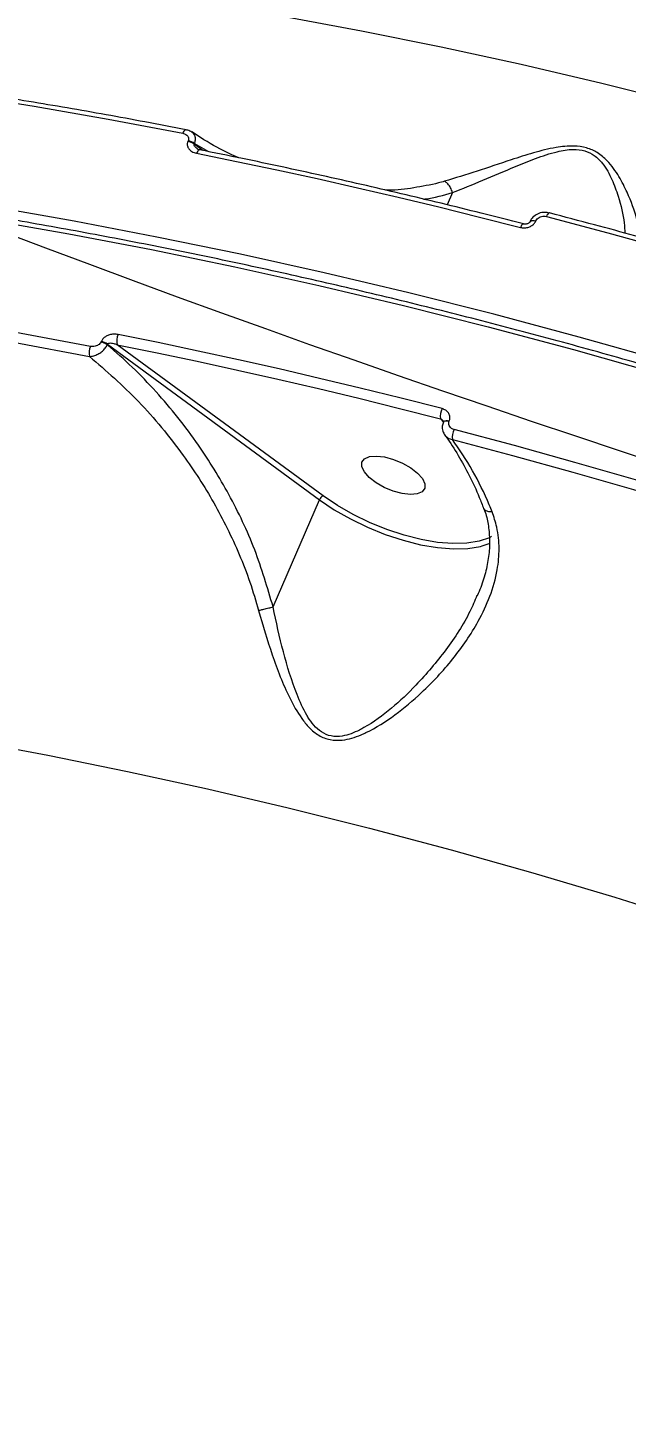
# Model space of a CAD drawing. Header units: millimetres. Extents: x -5238 to 5144, y -3542 to 5092.
# Drawn here: x 2438.1 to 2517.1, y 1065 to 1248.5 of the extents above; entities that cross this region are included whole.
import ezdxf

# ---------------------------------------------------------------- set-up
doc = ezdxf.new("R2010")
doc.units = ezdxf.units.MM
for name, color, linetype in [('DIKOM_ОБЪЕКТ', 7, 'Continuous'), ('DIKOM_РАЗМЕР_ЗОНА', 7, 'Continuous'), ('DIKOM_РАЗМЕР_ОБЪЕКТА', 7, 'Continuous')]:
    doc.layers.add(name, color=color, linetype=linetype)
doc.styles.add('style1', font='arial.ttf', dxfattribs={"width": 0.8})
doc.dimstyles.new('1-50', dxfattribs={"dimtxt": 300, "dimasz": 200, "dimexe": 100, "dimexo": 0, "dimgap": 100, "dimtad": 1, "dimtxsty": 'style1', "dimcen": 200, "dimclrd": 7, "dimclre": 7, "dimclrt": 7, "dimadec": 1, "dimazin": 2, "dimtfac": 1, "dimtmove": 0, "dimatfit": 2, "dimfxl": 0, "dimlwd": 25, "dimlwe": 18, "dimarcsym": 0})

# ---------------------------------------------------------------- blocks, each defined once
blk = doc.blocks.new('*D0')
at = {"layer": 'Defpoints', "color": 0, "transparency": 16777216}
for p in [(2469.51, 3229.24), (-4251.52, -643.28), (-419.57, -643.28)]:
    blk.add_point(p, dxfattribs=at)
at = {"layer": 'DIKOM_РАЗМЕР_ОБЪЕКТА', "color": 7, "lineweight": 18, "transparency": 16777216}
for p, q in [((2469.51, 3229.24), (-4351.52, 3229.24)), ((-419.57, -643.28), (-4351.52, -643.28))]:
    blk.add_line(p, q, dxfattribs=at)
at = {"layer": 'DIKOM_РАЗМЕР_ОБЪЕКТА', "color": 7, "lineweight": 25, "transparency": 16777216}
blk.add_line((-4251.52, 3029.24), (-4251.52, -443.28), dxfattribs=at)
at = {"layer": 'DIKOM_РАЗМЕР_ОБЪЕКТА', "color": 7, "transparency": 16777216}
for points in [[(-4284.86, 3029.24), (-4218.19, 3029.24), (-4251.52, 3229.24)], [(-4284.86, -443.28), (-4218.19, -443.28), (-4251.52, -643.28)]]:
    blk.add_solid(points, dxfattribs=at)
at = {"layer": 'DIKOM_РАЗМЕР_ОБЪЕКТА', "color": 7, "transparency": 16777216, "insert": (-4504.8, 1292.98), "char_height": 300, "attachment_point": 5, "rotation": 90, "style": 'style1'}
blk.add_mtext('3900', dxfattribs=at)
blk = doc.blocks.new('*D1')
at = {"layer": 'Defpoints', "color": 0, "transparency": 16777216}
for p in [(-4787.63, 5091.56), (3144.22, 5091.56), (-2554.16, -2403.28)]:
    blk.add_point(p, dxfattribs=at)
at = {"layer": 'DIKOM_РАЗМЕР_ЗОНА', "color": 7, "lineweight": 18, "transparency": 16777216}
for p, q in [((3144.22, 5091.56), (-4887.63, 5091.56)), ((-2554.16, -2403.28), (-4887.63, -2403.28))]:
    blk.add_line(p, q, dxfattribs=at)
at = {"layer": 'DIKOM_РАЗМЕР_ЗОНА', "color": 7, "lineweight": 25, "transparency": 16777216}
blk.add_line((-4787.63, -2203.28), (-4787.63, 4891.56), dxfattribs=at)
at = {"layer": 'DIKOM_РАЗМЕР_ЗОНА', "color": 7, "transparency": 16777216}
for points in [[(-4820.97, 4891.56), (-4754.3, 4891.56), (-4787.63, 5091.56)], [(-4820.97, -2203.28), (-4754.3, -2203.28), (-4787.63, -2403.28)]]:
    blk.add_solid(points, dxfattribs=at)
at = {"layer": 'DIKOM_РАЗМЕР_ЗОНА', "color": 7, "transparency": 16777216, "insert": (-5040.81, 1344.14), "char_height": 300, "attachment_point": 5, "rotation": 90, "style": 'style1'}
blk.add_mtext('7500', dxfattribs=at)
blk = doc.blocks.new('*D2')
at = {"layer": 'Defpoints', "color": 0, "transparency": 16777216}
for p in [(5144.22, 2720.02), (-4054.16, -903.28), (5144.22, -3441.88)]:
    blk.add_point(p, dxfattribs=at)
at = {"layer": 'DIKOM_РАЗМЕР_ЗОНА', "color": 7, "lineweight": 18, "transparency": 16777216}
for p, q in [((5144.22, 2720.02), (5144.22, -3541.88)), ((-4054.16, -903.28), (-4054.16, -3541.88))]:
    blk.add_line(p, q, dxfattribs=at)
at = {"layer": 'DIKOM_РАЗМЕР_ЗОНА', "color": 7, "lineweight": 25, "transparency": 16777216}
blk.add_line((-3854.16, -3441.88), (4944.22, -3441.88), dxfattribs=at)
at = {"layer": 'DIKOM_РАЗМЕР_ЗОНА', "color": 7, "transparency": 16777216}
for points in [[(-3854.16, -3408.54), (-3854.16, -3475.21), (-4054.16, -3441.88)], [(4944.22, -3408.54), (4944.22, -3475.21), (5144.22, -3441.88)]]:
    blk.add_solid(points, dxfattribs=at)
at = {"layer": 'DIKOM_РАЗМЕР_ЗОНА', "color": 7, "transparency": 16777216, "insert": (545.03, -3188.7), "char_height": 300, "attachment_point": 5, "style": 'style1'}
blk.add_mtext('9200', dxfattribs=at)
blk = doc.blocks.new('*D3')
at = {"layer": 'Defpoints', "color": 0, "transparency": 16777216}
for p in [(3889.93, 2956), (-2405.68, -161.05), (3889.93, -2949.28)]:
    blk.add_point(p, dxfattribs=at)
at = {"layer": 'DIKOM_РАЗМЕР_ОБЪЕКТА', "color": 7, "lineweight": 18, "transparency": 16777216}
for p, q in [((3889.93, 2956), (3889.93, -3049.28)), ((-2405.68, -161.05), (-2405.68, -3049.28))]:
    blk.add_line(p, q, dxfattribs=at)
at = {"layer": 'DIKOM_РАЗМЕР_ОБЪЕКТА', "color": 7, "lineweight": 25, "transparency": 16777216}
blk.add_line((-2205.68, -2949.28), (3689.93, -2949.28), dxfattribs=at)
at = {"layer": 'DIKOM_РАЗМЕР_ОБЪЕКТА', "color": 7, "transparency": 16777216}
for points in [[(-2205.68, -2915.95), (-2205.68, -2982.61), (-2405.68, -2949.28)], [(3689.93, -2915.95), (3689.93, -2982.61), (3889.93, -2949.28)]]:
    blk.add_solid(points, dxfattribs=at)
at = {"layer": 'DIKOM_РАЗМЕР_ОБЪЕКТА', "color": 7, "transparency": 16777216, "insert": (742.13, -2696.01), "char_height": 300, "attachment_point": 5, "style": 'style1'}
blk.add_mtext('6300', dxfattribs=at)

msp = doc.modelspace()

# ---------------------------------------------------------------- linework, layer by layer
at = {"layer": 'DIKOM_ОБЪЕКТ', "color": 7, "linetype": 'Continuous', "lineweight": 15}
for p, q in [((2459.253, 1233.632), (2459.216, 1233.547)), ((2460.048, 1233.182), (2460.085, 1233.267)), ((2461.191, 1232.343), (2460.048, 1233.182)), ((2460.085, 1233.267), (2461.942, 1232.19)), ((2494.175, 1226.797), (2493.463, 1225.153)), ((2504.412, 1222.948), (2504.4, 1222.921)), ((2505.173, 1223.035), (2505.185, 1223.062)), ((2447.778, 1207.137), (2447.741, 1207.052)), ((2448.574, 1206.687), (2448.611, 1206.772)), ((2448.611, 1206.772), (2476.604, 1186.225)), ((2477.072, 1186.723), (2449.879, 1206.683)), ((2492.576, 1196.91), (2492.957, 1196.452)), ((2492.962, 1196.511), (2492.951, 1196.484)), ((2493.724, 1196.598), (2493.736, 1196.625)), ((2470.47, 1172.062), (2476.604, 1186.225)), ((2498.091, 1180.108), (2499.14, 1180.475))]:
    msp.add_line(p, q, dxfattribs=at)
at = {"layer": 'DIKOM_ОБЪЕКТ', "color": 7, "linetype": 'Continuous', "lineweight": 15, "flags": 128}
for points in [[(2643.763, 1197.614), (2633.025, 1202.128), (2622.237, 1206.493), (2611.411, 1210.706), (2600.557, 1214.763), (2589.683, 1218.66), (2578.802, 1222.394), (2567.923, 1225.961), (2557.055, 1229.357), (2546.209, 1232.58), (2535.396, 1235.627), (2524.625, 1238.494), (2513.905, 1241.179), (2503.248, 1243.68), (2492.663, 1245.994), (2482.16, 1248.12), (2471.749, 1250.054), (2461.439, 1251.795), (2451.24, 1253.343), (2441.162, 1254.694), (2431.213, 1255.849)], [(2382.299, 1245.027), (2391.453, 1244.288), (2400.727, 1243.388), (2410.114, 1242.326), (2419.609, 1241.104), (2429.205, 1239.723), (2438.895, 1238.182), (2448.672, 1236.484), (2458.531, 1234.63)], [(2458.979, 1235.075), (2458.923, 1235.076), (2458.843, 1235.048), (2458.76, 1234.987), (2458.679, 1234.895), (2458.602, 1234.774), (2458.531, 1234.63)], [(2460.798, 1232.423), (2460.761, 1232.426), (2460.678, 1232.404), (2460.593, 1232.346), (2460.508, 1232.253), (2460.427, 1232.128), (2460.353, 1231.978)], [(2460.353, 1231.978), (2465.642, 1230.904), (2470.95, 1229.787), (2476.277, 1228.627), (2481.621, 1227.423), (2486.982, 1226.177), (2492.358, 1224.887), (2497.748, 1223.556), (2503.151, 1222.182)], [(2690.39, 1137.448), (2679.596, 1142.911), (2668.702, 1148.25), (2657.716, 1153.461), (2646.649, 1158.54), (2635.509, 1163.481), (2624.305, 1168.282), (2613.048, 1172.937), (2601.746, 1177.443), (2590.409, 1181.796), (2579.047, 1185.993), (2567.67, 1190.03), (2556.286, 1193.903), (2544.906, 1197.609), (2533.539, 1201.146), (2522.194, 1204.51), (2510.881, 1207.698), (2499.61, 1210.708), (2488.391, 1213.536), (2477.232, 1216.182), (2466.143, 1218.642), (2455.133, 1220.914), (2444.212, 1222.997), (2433.389, 1224.889)], [(2506.966, 1224.101), (2506.917, 1224.101), (2506.853, 1224.069), (2506.784, 1224.005), (2506.712, 1223.91), (2506.64, 1223.789), (2506.571, 1223.644)], [(2432.674, 1223.238), (2443.497, 1221.347), (2454.418, 1219.264), (2465.428, 1216.991), (2476.517, 1214.531), (2487.676, 1211.886), (2498.896, 1209.057), (2510.166, 1206.047), (2521.479, 1202.859), (2532.823, 1199.495), (2544.191, 1195.959), (2555.571, 1192.252), (2566.955, 1188.379), (2578.333, 1184.343), (2589.694, 1180.146), (2601.031, 1175.792), (2612.333, 1171.286), (2623.59, 1166.631), (2634.794, 1161.831), (2645.934, 1156.889), (2657.002, 1151.811), (2667.987, 1146.6), (2678.882, 1141.26), (2689.676, 1135.797)], [(2503.548, 1222.638), (2503.514, 1222.64), (2503.447, 1222.615), (2503.374, 1222.554), (2503.299, 1222.459), (2503.223, 1222.333), (2503.151, 1222.182)], [(2504.4, 1222.922), (2504.403, 1222.927), (2504.475, 1223.01), (2504.596, 1223.065), (2504.76, 1223.088), (2504.956, 1223.077), (2505.173, 1223.035)], [(2504.412, 1222.948), (2504.414, 1222.954), (2504.486, 1223.037), (2504.608, 1223.092), (2504.771, 1223.115), (2504.968, 1223.105), (2505.185, 1223.062)], [(2506.571, 1223.644), (2514.683, 1221.482), (2522.817, 1219.227), (2530.969, 1216.88), (2539.137, 1214.443), (2547.317, 1211.917), (2555.505, 1209.302), (2563.698, 1206.599), (2571.891, 1203.81)], [(2446.336, 1206.471), (2436.477, 1208.325), (2426.7, 1210.023), (2417.01, 1211.564), (2407.414, 1212.945), (2397.919, 1214.167), (2388.532, 1215.229), (2379.258, 1216.129), (2370.104, 1216.868)], [(2370.153, 1215.524), (2379.287, 1214.787), (2388.54, 1213.889), (2397.907, 1212.83), (2407.381, 1211.61), (2416.955, 1210.232), (2426.624, 1208.695), (2436.38, 1207), (2446.217, 1205.15)], [(2492.785, 1198.248), (2487.382, 1199.622), (2481.992, 1200.954), (2476.617, 1202.243), (2471.256, 1203.489), (2465.912, 1204.693), (2460.585, 1205.854), (2455.276, 1206.97), (2449.987, 1208.044)], [(2449.879, 1206.683), (2455.156, 1205.612), (2460.452, 1204.498), (2465.766, 1203.34), (2471.098, 1202.14), (2476.445, 1200.896), (2481.808, 1199.61), (2487.185, 1198.281), (2492.576, 1196.91)], [(2492.951, 1196.484), (2492.953, 1196.49), (2493.025, 1196.573), (2493.147, 1196.628), (2493.31, 1196.651), (2493.507, 1196.641), (2493.724, 1196.598)], [(2492.962, 1196.51), (2492.965, 1196.517), (2493.037, 1196.6), (2493.159, 1196.655), (2493.322, 1196.678), (2493.518, 1196.668), (2493.736, 1196.625)], [(2558.569, 1176.04), (2550.516, 1178.77), (2542.465, 1181.416), (2534.418, 1183.978), (2526.38, 1186.455), (2518.353, 1188.844), (2510.341, 1191.147), (2502.348, 1193.36), (2494.376, 1195.485)], [(2494.151, 1194.188), (2502.105, 1192.069), (2510.081, 1189.86), (2518.075, 1187.563), (2526.084, 1185.178), (2534.105, 1182.707), (2542.134, 1180.151), (2550.167, 1177.51), (2558.202, 1174.786)], [(2483.164, 1189.162), (2482.524, 1189.885), (2482.195, 1190.573), (2482.204, 1191.169), (2482.549, 1191.627), (2483.203, 1191.908), (2484.112, 1191.989), (2485.204, 1191.865), (2486.389, 1191.546), (2487.572, 1191.056), (2488.656, 1190.437), (2489.555, 1189.737), (2490.194, 1189.014), (2490.523, 1188.326), (2490.515, 1187.73), (2490.17, 1187.272), (2489.516, 1186.991), (2488.607, 1186.909), (2487.515, 1187.033), (2486.33, 1187.353), (2485.147, 1187.843), (2484.062, 1188.462), (2483.164, 1189.162)], [(2476.604, 1186.225), (2478.556, 1184.903), (2480.687, 1183.678), (2482.947, 1182.579), (2485.282, 1181.63), (2487.638, 1180.855), (2489.96, 1180.271), (2492.193, 1179.892), (2494.286, 1179.727), (2496.19, 1179.779), (2497.859, 1180.048), (2498.091, 1180.108)], [(2499.32, 1181.339), (2499.037, 1181.197), (2497.683, 1180.733), (2496.064, 1180.472), (2494.218, 1180.422), (2492.188, 1180.582), (2490.022, 1180.95), (2487.771, 1181.516), (2485.486, 1182.268), (2483.222, 1183.188), (2481.031, 1184.254), (2478.965, 1185.442), (2477.072, 1186.723)], [(2430.324, 1154.401), (2440.735, 1152.467), (2451.238, 1150.341), (2461.823, 1148.027), (2472.48, 1145.526), (2483.199, 1142.841), (2493.97, 1139.974), (2504.784, 1136.927), (2515.63, 1133.704), (2526.497, 1130.308), (2537.377, 1126.741), (2548.258, 1123.007), (2559.131, 1119.11), (2569.986, 1115.053), (2580.812, 1110.84), (2591.599, 1106.475), (2602.338, 1101.961)]]:
    msp.add_lwpolyline(points, dxfattribs=at)
at = {"layer": 'DIKOM_ОБЪЕКТ', "color": 7, "linetype": 'Continuous', "lineweight": 15}
for centre, radius, start, end in [((3144.22, 3091.556), 2000, 243.707735, 266.4319), ((2458.78, 1231.421), 2.17, 54.24998, 78.42328), ((2458.819, 1231.509), 2.167, 54.2392, 78.44782), ((2451.736, 1207.22), 1.932, 154.78488, 196.14908), ((2448.142, 1205.642), 1.987, 155.35552, 194.33864), ((2447.306, 1204.925), 2.171, 54.25996, 78.42706), ((2447.344, 1205.014), 2.167, 54.2392, 78.44782), ((2494.968, 1197.22), 2.412, 154.79043, 187.38812), ((2496.712, 1194.411), 2.571, 155.32473, 184.97568), ((2477.469, 1185.881), 0.931, 115.25357, 158.33508)]:
    msp.add_arc(centre, radius, start, end, dxfattribs=at)
for points, knots in [([(2458.978, 1235.075), (2457.166, 1235.424), (2451.908, 1236.438), (2443.27, 1237.987), (2433.101, 1239.662), (2423.032, 1241.162), (2413.07, 1242.488), (2403.223, 1243.639), (2393.669, 1244.595), (2386.893, 1245.164), (2383.348, 1245.423), (2382.809, 1245.463)], [0, 0, 0, 0, 0.0688414, 0.199657, 0.3304769, 0.4613029, 0.5921311, 0.7229656, 0.8538037, 0.9777648, 1, 1, 1, 1]), ([(2459.751, 1234.763), (2459.576, 1234.866), (2459.333, 1235.008), (2459.053, 1235.049), (2458.974, 1235.061)], [0, 0, 0, 0, 0.7203807, 1, 1, 1, 1]), ([(2458.531, 1234.63), (2458.678, 1234.587), (2458.939, 1234.51), (2459.193, 1234.277), (2459.313, 1234.024), (2459.315, 1233.799), (2459.267, 1233.671), (2459.253, 1233.632)], [0, 0, 0, 0, 0.3025866, 0.5346965, 0.7254901, 0.91712, 1, 1, 1, 1]), ([(2459.216, 1233.547), (2459.194, 1233.488), (2459.119, 1233.286), (2459.127, 1232.931), (2459.325, 1232.525), (2459.727, 1232.163), (2460.131, 1232.043), (2460.353, 1231.978)], [0, 0, 0, 0, 0.0796294, 0.2757148, 0.4707585, 0.7105479, 1, 1, 1, 1]), ([(2460.085, 1233.267), (2460.113, 1233.346), (2460.203, 1233.604), (2460.23, 1234.021), (2460.097, 1234.479), (2459.868, 1234.671), (2459.745, 1234.773)], [0, 0, 0, 0, 0.1249893, 0.4114536, 0.6860744, 1, 1, 1, 1]), ([(2465.925, 1231.381), (2465.529, 1231.556), (2463.976, 1232.244), (2461.909, 1233.376), (2460.281, 1234.441), (2459.755, 1234.786)], [0, 0, 0, 0, 0.1877425, 0.7373717, 1, 1, 1, 1]), ([(2460.466, 1232.561), (2460.39, 1232.617), (2460.245, 1232.725), (2460.105, 1232.891), (2460.043, 1233.026), (2460.027, 1233.113), (2460.042, 1233.161), (2460.048, 1233.182)], [0, 0, 0, 0, 0.3484117, 0.6635815, 0.7941071, 0.9133379, 1, 1, 1, 1]), ([(2689.823, 1136.349), (2688.04, 1137.262), (2682.87, 1139.908), (2674.24, 1144.205), (2663.91, 1149.202), (2653.501, 1154.08), (2643.022, 1158.839), (2632.48, 1163.474), (2621.883, 1167.983), (2611.24, 1172.361), (2600.558, 1176.605), (2589.846, 1180.713), (2579.111, 1184.68), (2568.361, 1188.505), (2557.605, 1192.184), (2546.85, 1195.714), (2536.105, 1199.093), (2525.378, 1202.319), (2514.677, 1205.388), (2504.009, 1208.299), (2493.383, 1211.049), (2482.807, 1213.636), (2472.289, 1216.059), (2461.836, 1218.315), (2451.457, 1220.403), (2441.159, 1222.321), (2430.95, 1224.067), (2420.838, 1225.641), (2410.829, 1227.041), (2400.933, 1228.267), (2391.155, 1229.316), (2381.504, 1230.189), (2371.987, 1230.884), (2362.61, 1231.401), (2353.381, 1231.741), (2344.307, 1231.901), (2335.394, 1231.883), (2326.65, 1231.685), (2318.08, 1231.309), (2309.691, 1230.754), (2301.49, 1230.021), (2293.482, 1229.111), (2285.674, 1228.022), (2278.072, 1226.758), (2270.68, 1225.318), (2263.505, 1223.703), (2256.553, 1221.915), (2249.828, 1219.955), (2243.335, 1217.823), (2237.081, 1215.523), (2231.069, 1213.054), (2225.303, 1210.42), (2219.79, 1207.621), (2214.533, 1204.661), (2209.537, 1201.541), (2204.802, 1198.266), (2200.344, 1194.831), (2196.5, 1191.581), (2194.265, 1189.411), (2193.32, 1188.493)], [0, 0, 0, 0, 0.0093526, 0.0271224, 0.0448922, 0.0626619, 0.0804317, 0.0982017, 0.1159712, 0.1337409, 0.1515109, 0.1692808, 0.1870504, 0.2048205, 0.2225907, 0.2403612, 0.2581318, 0.2759023, 0.2936733, 0.3114445, 0.3292161, 0.346988, 0.3647601, 0.3825326, 0.4003058, 0.4180791, 0.4358532, 0.4536277, 0.4714026, 0.4891783, 0.5069546, 0.5247316, 0.5425094, 0.5602878, 0.5780672, 0.5958472, 0.6136283, 0.6314101, 0.6491928, 0.6669765, 0.6847609, 0.7025465, 0.7203326, 0.7381198, 0.7559073, 0.7736955, 0.7914839, 0.8092721, 0.8270598, 0.8448465, 0.8626315, 0.8804142, 0.8981937, 0.9159692, 0.9337395, 0.9515035, 0.9692603, 0.9870086, 1, 1, 1, 1]), ([(2460.8, 1232.427), (2460.778, 1232.43), (2460.649, 1232.448), (2460.518, 1232.512), (2460.475, 1232.55), (2460.468, 1232.557)], [0, 0, 0, 0, 0.1420019, 0.8507773, 1, 1, 1, 1]), ([(2503.548, 1222.638), (2501.686, 1223.114), (2496.286, 1224.494), (2487.386, 1226.656), (2476.873, 1229.063), (2468.016, 1230.968), (2462.677, 1232.044), (2460.797, 1232.423)], [0, 0, 0, 0, 0.1293255, 0.3750557, 0.6207981, 0.8665419, 1, 1, 1, 1]), ([(2518.98, 1220.849), (2518.856, 1221.657), (2518.597, 1223.347), (2517.546, 1226.257), (2516.213, 1228.914), (2514.935, 1230.76), (2513.418, 1232.062), (2511.903, 1232.759), (2509.991, 1233.019), (2507.561, 1232.751), (2504.797, 1232.034), (2501.3, 1230.921), (2497.321, 1229.56), (2494.522, 1228.709), (2493.11, 1228.279)], [0, 0, 0, 0, 0.1326145, 0.2771513, 0.3582127, 0.4408245, 0.4869764, 0.5262482, 0.5657603, 0.6186301, 0.6893019, 0.7618491, 0.8798215, 1, 1, 1, 1]), ([(2494.175, 1226.797), (2495.485, 1227.317), (2498.127, 1228.367), (2501.833, 1229.97), (2505.125, 1231.301), (2507.665, 1232.17), (2509.932, 1232.568), (2511.684, 1232.37), (2513.02, 1231.684), (2514.284, 1230.373), (2515.29, 1228.489), (2516.254, 1225.778), (2516.859, 1223.263), (2516.915, 1221.865), (2516.933, 1221.414)], [0, 0, 0, 0, 0.129741, 0.2615798, 0.3377861, 0.4152583, 0.4694285, 0.5086282, 0.547802, 0.5953431, 0.6821929, 0.7715115, 0.9263345, 1, 1, 1, 1]), ([(2493.11, 1228.279), (2492.846, 1228.205), (2491.514, 1227.831), (2489.056, 1227.396), (2486.683, 1227.037), (2485.389, 1227.116), (2485.227, 1227.126)], [0, 0, 0, 0, 0.1037345, 0.5219571, 0.9402606, 1, 1, 1, 1]), ([(2494.175, 1226.8), (2494.097, 1227.012), (2493.942, 1227.435), (2493.601, 1227.904), (2493.313, 1228.163), (2493.158, 1228.252), (2493.11, 1228.279)], [0, 0, 0, 0, 0.3252764, 0.6505658, 0.8925498, 1, 1, 1, 1]), ([(2490.316, 1225.918), (2490.398, 1225.927), (2491.717, 1226.073), (2492.986, 1226.448), (2494.175, 1226.8)], [0, 0, 0, 0, 0.0624638, 1, 1, 1, 1]), ([(2494.175, 1226.8), (2494.175, 1226.8), (2494.175, 1226.799), (2494.175, 1226.798), (2494.175, 1226.797), (2494.175, 1226.797)], [0, 0, 0, 0, 0.2710932, 0.685195, 1, 1, 1, 1]), ([(2506.961, 1224.082), (2506.764, 1224.125), (2506.303, 1224.225), (2505.566, 1224.066), (2504.921, 1223.678), (2504.536, 1223.269), (2504.449, 1222.997), (2504.431, 1222.941)], [0, 0, 0, 0, 0.1994554, 0.4664042, 0.7118744, 0.9416034, 1, 1, 1, 1]), ([(2572.204, 1204.292), (2570.317, 1204.94), (2564.845, 1206.819), (2555.788, 1209.816), (2545.04, 1213.232), (2534.308, 1216.493), (2523.6, 1219.597), (2514.487, 1222.118), (2508.953, 1223.577), (2506.966, 1224.101)], [0, 0, 0, 0, 0.0864653, 0.2507515, 0.4150428, 0.5793374, 0.7436317, 0.9079306, 1, 1, 1, 1]), ([(2503.151, 1222.182), (2503.297, 1222.155), (2503.609, 1222.098), (2504.108, 1222.165), (2504.572, 1222.355), (2504.957, 1222.65), (2505.101, 1222.906), (2505.173, 1223.035)], [0, 0, 0, 0, 0.1890273, 0.4045074, 0.6068463, 0.8033603, 1, 1, 1, 1]), ([(2504.399, 1222.92), (2504.398, 1222.918), (2504.394, 1222.904), (2504.361, 1222.851), (2504.28, 1222.774), (2504.16, 1222.697), (2503.997, 1222.635), (2503.801, 1222.606), (2503.638, 1222.612), (2503.568, 1222.636), (2503.552, 1222.642)], [0, 0, 0, 0, 0.0142317, 0.1618946, 0.2824475, 0.4087682, 0.5607626, 0.7360181, 0.9388228, 1, 1, 1, 1]), ([(2505.185, 1223.062), (2505.234, 1223.149), (2505.333, 1223.323), (2505.595, 1223.524), (2505.913, 1223.655), (2506.256, 1223.702), (2506.471, 1223.662), (2506.571, 1223.644)], [0, 0, 0, 0, 0.195202, 0.3900969, 0.5932449, 0.8111034, 1, 1, 1, 1]), ([(2449.987, 1208.044), (2449.956, 1208.049), (2449.728, 1208.092), (2449.307, 1208.101), (2448.764, 1207.981), (2448.326, 1207.77), (2447.976, 1207.489), (2447.844, 1207.254), (2447.778, 1207.137)], [0, 0, 0, 0, 0.0392467, 0.2872264, 0.4952139, 0.6710029, 0.8353231, 1, 1, 1, 1]), ([(2446.217, 1205.15), (2446.249, 1205.151), (2446.474, 1205.154), (2446.9, 1205.24), (2447.456, 1205.495), (2447.926, 1205.834), (2448.32, 1206.236), (2448.489, 1206.536), (2448.574, 1206.687)], [0, 0, 0, 0, 0.0391341, 0.2682974, 0.4664018, 0.6436451, 0.8199195, 1, 1, 1, 1]), ([(2447.741, 1207.052), (2447.699, 1206.975), (2447.614, 1206.823), (2447.388, 1206.642), (2447.109, 1206.508), (2446.768, 1206.435), (2446.502, 1206.44), (2446.357, 1206.467), (2446.336, 1206.471)], [0, 0, 0, 0, 0.167373, 0.3344939, 0.5091875, 0.7131184, 0.9577272, 1, 1, 1, 1]), ([(2470.468, 1172.06), (2469.724, 1174.598), (2468.215, 1179.741), (2464.779, 1186.905), (2461.24, 1192.658), (2457.932, 1197.103), (2455.016, 1200.534), (2451.907, 1203.768), (2449.685, 1205.714), (2448.574, 1206.687)], [0, 0, 0, 0, 0.1852059, 0.3752209, 0.5580248, 0.66727, 0.7765209, 0.8882587, 1, 1, 1, 1]), ([(2448.611, 1206.772), (2448.622, 1206.792), (2448.646, 1206.832), (2448.734, 1206.89), (2448.893, 1206.926), (2449.139, 1206.917), (2449.458, 1206.85), (2449.712, 1206.759), (2449.859, 1206.692), (2449.879, 1206.683)], [0, 0, 0, 0, 0.0552967, 0.1097943, 0.2436963, 0.4175888, 0.6518545, 0.9519418, 1, 1, 1, 1]), ([(2446.217, 1205.15), (2448.425, 1203.236), (2451.764, 1200.342), (2455.777, 1195.784), (2459.185, 1191.402), (2462.753, 1185.874), (2465.579, 1180.169), (2467.456, 1175.354), (2468.192, 1172.846), (2468.56, 1171.593)], [0, 0, 0, 0, 0.2227153, 0.3367342, 0.4507496, 0.6310048, 0.8132763, 0.9066483, 1, 1, 1, 1]), ([(2492.576, 1196.91), (2492.654, 1196.866), (2492.791, 1196.789), (2492.894, 1196.671), (2492.938, 1196.621)], [0, 0, 0, 0, 0.5751714, 1, 1, 1, 1]), ([(2493.736, 1196.625), (2493.759, 1196.688), (2493.836, 1196.895), (2493.842, 1197.274), (2493.658, 1197.706), (2493.295, 1198.066), (2492.955, 1198.187), (2492.785, 1198.248)], [0, 0, 0, 0, 0.0931671, 0.3038798, 0.5302098, 0.7651659, 1, 1, 1, 1]), ([(2492.94, 1196.623), (2492.943, 1196.621), (2492.981, 1196.587), (2492.96, 1196.561), (2492.993, 1196.561), (2492.962, 1196.512), (2492.961, 1196.51)], [0, 0, 0, 0, 0.0378205, 0.487611, 0.9796282, 1, 1, 1, 1]), ([(2494.376, 1195.485), (2494.261, 1195.527), (2494.029, 1195.61), (2493.781, 1195.856), (2493.653, 1196.153), (2493.656, 1196.414), (2493.708, 1196.555), (2493.724, 1196.598)], [0, 0, 0, 0, 0.2336764, 0.4673357, 0.6956197, 0.9087746, 1, 1, 1, 1]), ([(2492.965, 1196.479), (2492.902, 1196.305), (2492.761, 1195.919), (2492.828, 1195.289), (2493.048, 1194.929), (2493.152, 1194.759)], [0, 0, 0, 0, 0.3018589, 0.6717036, 1, 1, 1, 1]), ([(2493.139, 1194.744), (2493.201, 1194.665), (2493.829, 1193.863), (2494.925, 1192.099), (2496.393, 1189.444), (2497.515, 1187.074), (2498.091, 1185.537), (2498.279, 1185.034)], [0, 0, 0, 0, 0.0304784, 0.3086181, 0.5868885, 0.8649702, 1, 1, 1, 1]), ([(2493.152, 1194.757), (2493.274, 1194.62), (2493.524, 1194.339), (2493.938, 1194.24), (2494.151, 1194.188)], [0, 0, 0, 0, 0.486041, 1, 1, 1, 1]), ([(2499.404, 1184.613), (2499.279, 1184.917), (2498.493, 1186.828), (2496.851, 1190.222), (2495.063, 1192.849), (2494.151, 1194.188)], [0, 0, 0, 0, 0.0849903, 0.5334648, 1, 1, 1, 1]), ([(2468.56, 1171.593), (2469.131, 1169.625), (2470.287, 1165.637), (2472.166, 1160.859), (2473.903, 1157.72), (2475.225, 1156.074), (2476.45, 1155.045), (2477.966, 1154.439), (2479.926, 1154.403), (2481.525, 1154.906), (2483.886, 1155.968), (2486.652, 1157.755), (2490.521, 1161.017), (2494.348, 1165.132), (2497.327, 1169.473), (2499.206, 1173.473), (2500.133, 1176.705), (2500.411, 1179.785), (2500.165, 1182.372), (2499.629, 1183.951), (2499.404, 1184.613)], [0, 0, 0, 0, 0.0952105, 0.1929571, 0.2448012, 0.2710706, 0.2981709, 0.3242915, 0.3503894, 0.3910771, 0.4019426, 0.4719633, 0.54381, 0.6393968, 0.7378514, 0.7988544, 0.8613653, 0.9113743, 0.9628378, 1, 1, 1, 1]), ([(2498.276, 1185.053), (2498.317, 1184.963), (2498.617, 1184.294), (2498.897, 1182.957), (2499.109, 1181.021), (2499.009, 1178.964), (2498.61, 1176.822), (2498.07, 1174.997), (2497.596, 1173.907), (2497.439, 1173.546)], [0, 0, 0, 0, 0.025402, 0.1883394, 0.3571628, 0.534442, 0.7178731, 0.9064797, 1, 1, 1, 1]), ([(2499.404, 1184.613), (2499.379, 1184.612), (2499.174, 1184.605), (2498.812, 1184.644), (2498.439, 1184.8), (2498.349, 1184.984), (2498.307, 1185.069)], [0, 0, 0, 0, 0.045106, 0.3642388, 0.707742, 1, 1, 1, 1]), ([(2497.4, 1173.567), (2497.102, 1172.864), (2496.045, 1170.378), (2493.379, 1166.332), (2489.794, 1162.092), (2486.176, 1158.598), (2483.578, 1156.701), (2481.367, 1155.521), (2479.921, 1154.95), (2478.122, 1154.913), (2476.816, 1155.476), (2475.824, 1156.405), (2475.254, 1157.211), (2474.457, 1158.529), (2473.229, 1161.307), (2471.739, 1166.081), (2470.893, 1170.068), (2470.47, 1172.062)], [0, 0, 0, 0, 0.0501853, 0.1775923, 0.3051908, 0.3973573, 0.4891754, 0.5028964, 0.5531014, 0.5841625, 0.6151013, 0.644761, 0.6746118, 0.6809518, 0.7473183, 0.8736129, 1, 1, 1, 1]), ([(2468.56, 1171.593), (2468.628, 1171.61), (2468.846, 1171.668), (2469.296, 1171.782), (2469.905, 1171.931), (2470.28, 1172.017), (2470.468, 1172.06)], [0, 0, 0, 0, 0.1074268, 0.3494666, 0.674697, 1, 1, 1, 1]), ([(2470.47, 1172.062), (2470.47, 1172.062), (2470.47, 1172.061), (2470.469, 1172.06), (2470.469, 1172.06), (2470.468, 1172.06)], [0, 0, 0, 0, 0.4340463, 0.7779871, 1, 1, 1, 1])]:
    msp.add_open_spline(points, degree=3, knots=knots, dxfattribs=at)

# ---------------------------------------------------------------- dimensions: what is measured, and where the dimension line sits
at = {"layer": 'DIKOM_РАЗМЕР_ЗОНА'}
dim = msp.add_linear_dim(base=(-4787.635, 5091.556), p1=(-2554.164, -2403.276), p2=(3144.22, 5091.556), angle=90, text='7500', dimstyle='1-50', dxfattribs=at)
dim.commit()
dim.dimension.update_dxf_attribs({"geometry": '*D1', "text_midpoint": (-4787.635, 1344.14), "dimtype": 160})
dim = msp.add_linear_dim(base=(5144.22, -3441.876), p1=(-4054.164, -903.276), p2=(5144.22, 2720.022), text='9200', dimstyle='1-50', dxfattribs=at)
dim.commit()
dim.dimension.update_dxf_attribs({"geometry": '*D2', "text_midpoint": (545.028, -3441.876), "dimtype": 160})
at = {"layer": 'DIKOM_РАЗМЕР_ОБЪЕКТА'}
dim = msp.add_linear_dim(base=(-4251.523, -643.276), p1=(2469.506, 3229.243), p2=(-419.568, -643.276), angle=90, text='3900', dimstyle='1-50', dxfattribs=at)
dim.commit()
dim.dimension.update_dxf_attribs({"geometry": '*D0', "text_midpoint": (-4251.523, 1292.984), "dimtype": 160})
dim = msp.add_linear_dim(base=(3889.931, -2949.281), p1=(-2405.679, -161.052), p2=(3889.931, 2956.002), text='6300', dimstyle='1-50', dxfattribs=at)
dim.commit()
dim.dimension.update_dxf_attribs({"geometry": '*D3', "text_midpoint": (742.126, -2949.281), "dimtype": 160})

doc.saveas('drawing.dxf')
